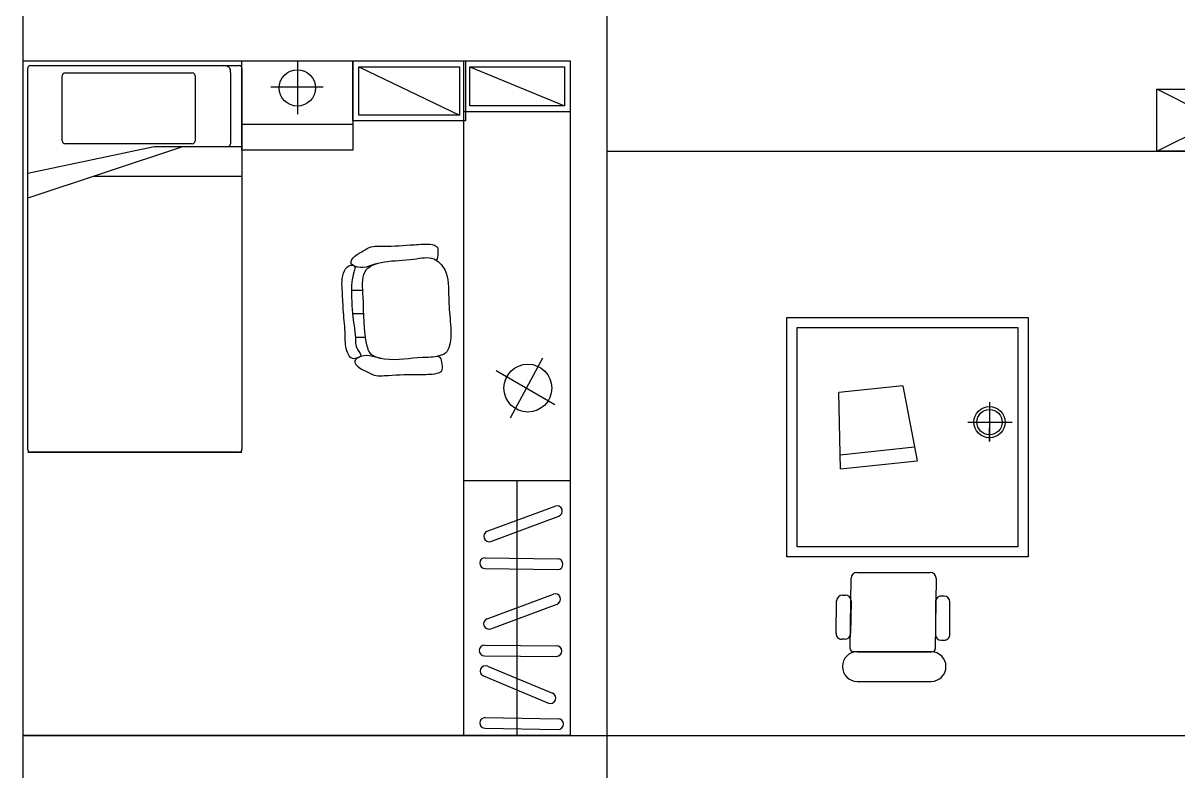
# Model space of a CAD drawing. Extents: x -72339 to 59654, y -38057 to 42097.
# Drawn here: x -72316 to -66386, y 20915 to 24754 of the extents above; entities that cross this region are included whole.
import ezdxf

# ---------------------------------------------------------------- set-up
doc = ezdxf.new("R2010")
doc.units = 0
doc.header["$MEASUREMENT"] = 0
doc.layers.get('0').update_dxf_attribs({"linetype": 'CONTINUOUS'})
doc.layers.add('HUM', color=7, linetype='CONTINUOUS')

# ---------------------------------------------------------------- blocks, each defined once
blk = doc.blocks.new('1073')
for p, q in [((1408.6, 3463.1), (1408.6, 3189.4)), ((2263.8, 1309), (2263.8, 3463.1)), ((23.7, 1469.8), (23.7, 3424.4)), ((38.7, 3439.4), (1108.7, 3439.4)), ((200.9, 3052.5), (200.9, 3386.9)), ((215.9, 3401.9), (868.5, 3401.9)), ((883.5, 3386.9), (883.5, 3052.5)), ((1064.8, 3403.5), (1064.8, 3038.4)), ((1123.7, 3424.4), (1123.7, 1469.8)), ((1723.5, 3433.1), (2241.2, 3184.7)), ((2293.8, 3433.1), (2779.4, 3232.2)), ((1541.7, 3328.8), (1271.4, 3328.8)), ((1123.7, 3138.8), (1693.5, 3138.8)), ((868.5, 3037.5), (215.9, 3037.5)), ((819, 3021.5), (23.7, 2759)), ((673.2, 3021.5), (23.7, 2885.6)), ((1123.7, 3021.5), (673.2, 3021.5)), ((364.8, 2871.6), (1123.7, 2871.6)), ((1686, 2286.1), (1744.1, 2286.1)), ((1691.7, 2167), (1749.1, 2167)), ((1706.1, 2044.9), (1757.6, 2044.9)), ((1757.6, 2047.9), (1757.6, 2047.9)), ((2666.9, 1937.1), (2500.7, 1628.8)), ((2429.5, 1873.9), (2730.2, 1699.9)), ((23.7, 1454.8), (1123.7, 1454.8)), ((1108.7, 1454.8), (38.7, 1454.8)), ((2536.6, 0), (2536.6, 1309)), ((2383.4, 1048.3), (2732.1, 1178.2)), ((2402, 996.6), (2750.7, 1126.5)), ((2372.4, 912.8), (2744.8, 906.9)), ((2372.4, 857.8), (2744.8, 851.9)), ((2383, 599.4), (2722.8, 726.3)), ((2402, 547.8), (2741.8, 674.7)), ((2369.5, 464), (2738.9, 461.1)), ((2369.5, 409), (2738.9, 406.1)), ((2384.7, 356.5), (2718.6, 217.7)), ((2363.6, 305.7), (2697.5, 166.9)), ((2372.4, 92), (2747.8, 86.1)), ((2372.4, 37), (2747.8, 31.1))]:
    blk.add_line(p, q)
for points in [[(2809.4, 0), (0, 0), (0, 3463.1), (2809.4, 3463.1)], [(1123.7, 3463.1), (1693.5, 3463.1), (1693.5, 3004.5), (1123.7, 3004.5)], [(2271.2, 3154.7), (1693.5, 3154.7), (1693.5, 3463.1), (2271.2, 3463.1)], [(2809.4, 3202.2), (2263.8, 3202.2), (2263.8, 3463.1), (2809.4, 3463.1)], [(2241.2, 3184.7), (1723.5, 3184.7), (1723.5, 3433.1), (2241.2, 3433.1)], [(2779.4, 3232.2), (2293.8, 3232.2), (2293.8, 3433.1), (2779.4, 3433.1)], [(2809.4, 0), (2263.8, 0), (2263.8, 1309), (2809.4, 1309)]]:
    blk.add_lwpolyline(points, close=True)
for centre, radius in [((1408.2, 3324.5), 93.2), ((2591.9, 1783.5), 122.8)]:
    blk.add_circle(centre, radius)
for centre, radius, start, end in [((38.7, 3424.4), 15, 90, 180), ((215.9, 3386.9), 15, 90, 180), ((868.5, 3386.9), 15, 0, 90), ((1108.7, 3424.4), 15, 0, 90), ((215.9, 3052.5), 15, 180, 270), ((868.5, 3052.5), 15, 270, 0), ((38.7, 1469.8), 15, 180, 270), ((1108.7, 1469.8), 15, 270, 0), ((2741.4, 1152.3), 27.5, 289.8008, 109.8008), ((2392.7, 1022.4), 27.5, 109.8008, 289.8008), ((2372.4, 885.3), 27.5, 90, 270), ((2744.8, 879.4), 27.5, 270, 90), ((2732.3, 700.5), 27.5, 290.25602, 110.25602), ((2392.5, 573.6), 27.5, 110.25602, 290.25602), ((2369.5, 436.5), 27.5, 90, 270), ((2738.9, 433.6), 27.5, 270, 90), ((2374.1, 331.1), 27.5, 67.43433, 247.43433), ((2708.1, 192.3), 27.5, 247.43433, 67.43433), ((2372.4, 64.5), 27.5, 90, 270), ((2747.8, 58.6), 27.5, 270, 90)]:
    blk.add_arc(centre, radius, start, end)
for points in [[(1064.8, 3403.5), (1061.6, 3425.9), (1031.2, 3439.4)], [(1064.8, 3038.4), (1061.6, 3028.8), (1050.4, 3021.5)]]:
    blk.add_spline(points, degree=3)
for points, knots in [([(1822.1, 2424), (1821.7, 2423.9), (1781.4, 2412.3), (1733.9, 2386.1), (1673, 2427.3), (1706.9, 2468.3), (1744.8, 2485.5), (1785.3, 2512.9), (1869.6, 2510.8), (1965.6, 2515.8), (2060.4, 2524.2), (2110.2, 2521.7), (2122.8, 2511.2), (2132, 2503.6), (2128.1, 2476.3), (2129.5, 2447.8), (2121.8, 2440.6), (2121.4, 2440.3)], [373.255138, 373.255138, 373.255138, 373.255138, 374.585026, 493.796868, 517.680696, 559.346458, 608.72238, 655.777299, 698.017194, 856.36285, 943.159305, 992.415867, 992.415867, 992.415867, 1028.101113, 1063.611564, 1065.329145, 1065.329145, 1065.329145, 1065.329145]), ([(1841.2, 1934.6), (1840.7, 1934.7), (1799.7, 1943), (1750.2, 1965.5), (1692.8, 1919.7), (1729.7, 1881.5), (1768.8, 1867.2), (1811.4, 1843), (1895.3, 1851.7), (1991.3, 1854.2), (2086.5, 1853.2), (2136, 1859.5), (2147.8, 1871), (2156.3, 1879.3), (2150.3, 1906.2), (2149.2, 1941.4), (2131.9, 1945.7), (2125.1, 1946.3)], [373.255138, 373.255138, 373.255138, 373.255138, 374.585026, 493.796868, 517.680696, 559.346458, 608.72238, 655.777299, 698.017194, 856.36285, 943.159305, 992.415867, 992.415867, 992.415867, 1028.101113, 1063.611564, 1082.573514, 1082.573514, 1082.573514, 1082.573514])]:
    blk.add_open_spline(points, degree=3, knots=knots)
for points, start_tangent, end_tangent in [([(2160, 1957.1), (2185.4, 1990.9), (2193.8, 2125.9), (2185.5, 2248.3), (2165.2, 2390.5), (2109.3, 2446.7), (2005.4, 2445.7), (1754.5, 2379.1), (1746.1, 2252.5), (1767.2, 1998.7), (1779.9, 1965.6), (1855.9, 1931.8), (2050.2, 1940.2), (2134.7, 1948.7), (2160, 1957.1)], (0.956489, 0.29177), (0.956489, 0.29177)), ([(1691.7, 2167), (1688.8, 2329.6), (1694.6, 2364.4), (1700.4, 2384.7), (1703.3, 2408), (1682.9, 2413.8), (1650.4, 2385.9), (1639.4, 2277.3), (1645.2, 2173.4), (1653.9, 2056.8), (1662.6, 1975.5), (1691.7, 1934.9), (1718.8, 1939.1), (1733.5, 1946), (1717.8, 1981.3), (1706.2, 2042.2), (1691.7, 2167)], (-0.072094, 0.997398), (-0.072094, 0.997398))]:
    blk.add_spline(points, degree=3, dxfattribs=dict(start_tangent=start_tangent, end_tangent=end_tangent))
blk = doc.blocks.new('1070')
for p, q in [((595.4, -350.3), (669.2, -735.2)), ((275, -777.2), (266.3, -385.4)), ((325.6, -1700.7), (329.8, -1338.7)), ((359.8, -1308.7), (736, -1308.7)), ((766, -1338.7), (761.8, -1700.7)), ((252.3, -1621.3), (255.3, -1454.4)), ((285.9, -1425), (300.4, -1425.2)), ((329.8, -1455.8), (326.7, -1622.7)), ((762.9, -1460.2), (762.6, -1627.2)), ((807.5, -1430.3), (793, -1430.3)), ((837.1, -1627.4), (837.4, -1460.4)), ((296.2, -1652.1), (281.7, -1651.9)), ((792.5, -1657.3), (807, -1657.3)), ((746.8, -1715.7), (340.6, -1715.7)), ((361, -1716), (741.1, -1716.4)), ((360.8, -1868), (740.9, -1868.4))]:
    blk.add_line(p, q)
for points in [[(0, 0), (1238.6, 0), (1238.6, -1228.8), (0, -1228.8)], [(52, -52), (1186.6, -52), (1186.6, -1176.8), (52, -1176.8)]]:
    blk.add_lwpolyline(points, close=True)
for points in [[(595.4, -350.3), (266.3, -385.4)], [(273.4, -705), (655.6, -664.2)], [(275, -777.2), (669.2, -735.2)]]:
    blk.add_lwpolyline(points)
for radius in [80, 65]:
    blk.add_circle((1040.5, -537.1), radius)
for centre, radius, start, end in [((359.8, -1338.7), 30, 90, 180), ((736, -1338.7), 30, 0, 90), ((285.3, -1455), 30, 88.94276, 178.94276), ((299.8, -1455.2), 30, 358.94276, 88.94276), ((792.9, -1460.3), 30, 89.87494, 179.87494), ((807.4, -1460.3), 30, 359.87494, 89.87494), ((282.3, -1621.9), 30, 178.94276, 268.94276), ((296.7, -1622.2), 30, 268.94276, 358.94276), ((792.6, -1627.3), 30, 179.87494, 269.87494), ((807.1, -1627.3), 30, 269.87494, 359.87494), ((360.9, -1792), 76, 89.92776, 269.92776), ((340.6, -1700.7), 15, 180, 270), ((741, -1792.4), 76, 269.92776, 89.92776), ((746.8, -1700.7), 15, 270, 0)]:
    blk.add_arc(centre, radius, start, end)
at = {"layer": 'HUM'}
for points in [[(1040.5, -434.4), (1040.5, -636.4), (1040.5, -568.3)], [(928.4, -537.1), (1157.5, -537.1)]]:
    blk.add_lwpolyline(points, dxfattribs=at)
blk = doc.blocks.new('1050')
for p, q in [((-2542.6, 0), (-3178.3, 317.5)), ((-3178.3, 0), (-2542.6, 317.5)), ((-2542.6, 0), (-1907, 317.5)), ((-1907, 0), (-2542.6, 317.5)), ((-1907, 0), (-1271.3, 317.5)), ((-1271.3, 0), (-1907, 317.5)), ((-635.7, 0), (-1271.3, 317.5)), ((-1271.3, 0), (-635.7, 317.5)), ((-635.7, 0), (0, 317.5)), ((0, 0), (-635.7, 317.5))]:
    blk.add_line(p, q)
for points in [[(-3178.3, 317.5), (-2542.6, 317.5), (-2542.6, 0), (-3178.3, 0)], [(-2542.6, 317.5), (-1907, 317.5), (-1907, 0), (-2542.6, 0)], [(-1907, 317.5), (-1271.3, 317.5), (-1271.3, 0), (-1907, 0)], [(-1271.3, 317.5), (-635.7, 317.5), (-635.7, 0), (-1271.3, 0)], [(-635.7, 317.5), (0, 317.5), (0, 0), (-635.7, 0)]]:
    blk.add_lwpolyline(points, close=True)

msp = doc.modelspace()

# ---------------------------------------------------------------- linework, layer by layer
for p, q in [((-72316, 12096.7), (-72316, 42096.7)), ((-69316, 12096.7), (-69316, 30096.7)), ((-69316, 24096.7), (-18316, 24096.7)), ((-72316, 21096.7), (-48316, 21096.7))]:
    msp.add_line(p, q)

# ---------------------------------------------------------------- block references
at = {"layer": 'HUM'}
for name, p in [('1073', (-72316, 21096.7)), ('1050', (-63316, 24096.7)), ('1070', (-68393.9, 23242.8))]:
    msp.add_blockref(name, p, dxfattribs=at)

doc.saveas('drawing.dxf')
